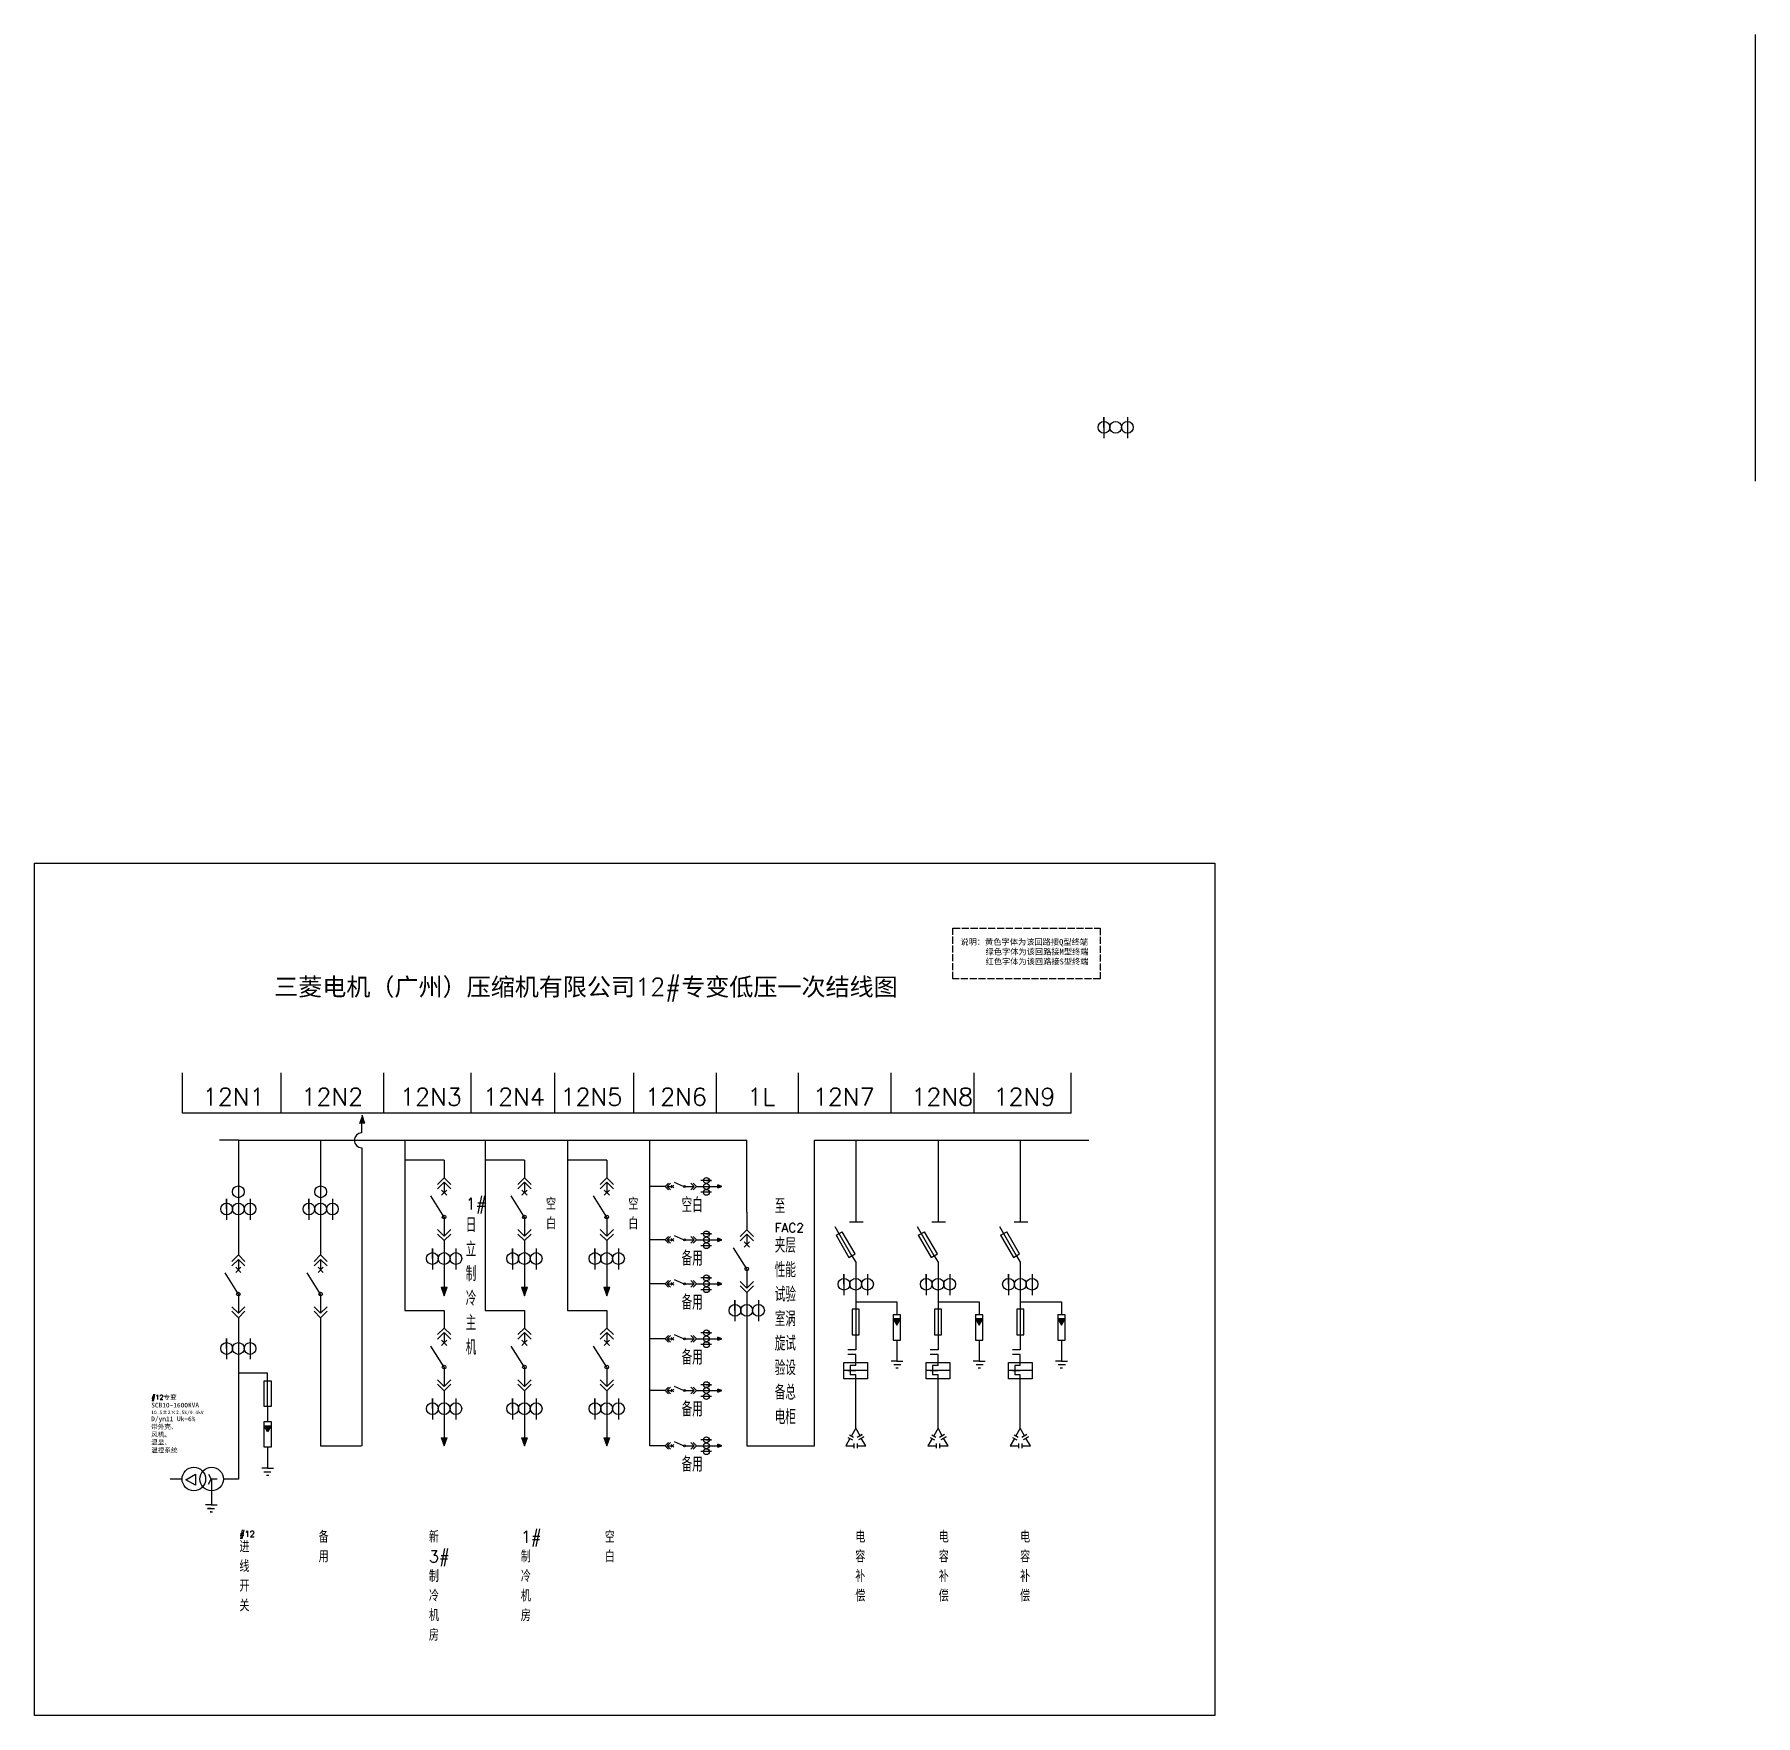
# Model space of a CAD drawing. Header units: millimetres. Extents: x -6 to 2921, y 662 to 3522.
import ezdxf

# ---------------------------------------------------------------- set-up
doc = ezdxf.new("R2010")
doc.units = ezdxf.units.MM
doc.linetypes.add('ACAD_ISO02W100', pattern=[15, 12, -3])
doc.layers.add('图层1', color=7, linetype='ACAD_ISO02W100')
doc.styles.get("Standard").update_dxf_attribs({"font": 'txt', "bigfont": 'gbcbig.shx'})

# ---------------------------------------------------------------- blocks, each defined once
blk = doc.blocks.new('111')
for p, q in [((896.2, 1426.6), (896.2, 1443.7)), ((896.2, 1443.7), (896.2, 1408.2)), ((936.2, 1443.7), (936.2, 1408.2))]:
    blk.add_line(p, q)
for centre in [(896.2, 1426.6), (916.2, 1426.6), (936.2, 1426.6)]:
    blk.add_circle(centre, 10)

msp = doc.modelspace()

# ---------------------------------------------------------------- hatches: boundary and pattern name
for points in [[(550.7, 1683.2), (545.4, 1669), (555.7, 1668.9)], [(1162.8, 1562.1), (1155.7, 1564.7), (1155.7, 1559.5)], [(1162.8, 1471.3), (1155.7, 1473.9), (1155.7, 1468.7)], [(690.4, 1376.3), (695.6, 1390.5), (685.2, 1390.5)], [(827, 1376.3), (832.1, 1390.5), (821.8, 1390.5)], [(967, 1376.3), (972.1, 1390.5), (961.8, 1390.5)], [(1162.8, 1396.5), (1155.7, 1399.1), (1155.7, 1393.9)], [(1454.3, 1336.8), (1454.3, 1336.7), (1460.4, 1326.2), (1466.5, 1336.8)], [(1594.3, 1336.8), (1594.3, 1336.7), (1600.4, 1326.2), (1606.5, 1336.8)], [(1734.2, 1336.8), (1734.2, 1336.7), (1740.4, 1326.2), (1746.4, 1336.8)], [(1162.8, 1303), (1155.7, 1305.6), (1155.7, 1300.4)], [(1162.8, 1214.9), (1155.7, 1217.4), (1155.7, 1212.3)], [(384.1, 1155.1), (390.2, 1144.5), (396.3, 1155), (396.3, 1155)], [(690.4, 1120.9), (695.6, 1135.2), (685.2, 1135.2)], [(827, 1120.9), (832.1, 1135.2), (821.8, 1135.2)], [(967, 1120.9), (972.1, 1135.2), (961.8, 1135.2)], [(1162.8, 1120.9), (1155.7, 1123.5), (1155.7, 1118.4)]]:
    msp.add_hatch(color=256).paths.add_polyline_path(points)

# ---------------------------------------------------------------- linework, layer by layer
for p, q in [((2920.8, 2761.5), (2920.8, 3521.5)), ((1812.5, 2853.2), (1812.5, 2870.3)), ((1812.5, 2870.3), (1812.5, 2834.7)), ((1852.5, 2870.3), (1852.5, 2834.7)), ((245.4, 1686.9), (245.4, 1755.2)), ((413.3, 1686.9), (413.3, 1755.2)), ((588.1, 1686.9), (588.1, 1755.2)), ((736.3, 1686.9), (736.3, 1755.2)), ((878.9, 1686.9), (878.9, 1755.2)), ((1012.9, 1686.9), (1012.9, 1755.2)), ((1153.7, 1686.9), (1153.7, 1755.2)), ((1292.6, 1755.2), (1292.6, 1686.9)), ((1450.6, 1686.9), (1450.6, 1755.2)), ((1591.8, 1686.9), (1591.8, 1755.2)), ((1756.8, 1686.9), (1756.8, 1755.2)), ((1278.7, 1686.9), (245.4, 1686.9)), ((550.4, 1653.2), (550.4, 1669.1)), ((555.7, 1668.9), (550.7, 1683.2)), ((1756.8, 1686.9), (1278.7, 1686.9)), ((340.4, 1640.6), (308.1, 1640.6)), ((340.4, 1640.6), (340.4, 1445.6)), ((340.4, 1640.6), (1205, 1640.6)), ((480.4, 1640.6), (480.4, 1445.6)), ((550.4, 1653.2), (550.4, 1653.2)), ((623.8, 1640.6), (623.8, 1351.3)), ((760.4, 1640.6), (760.4, 1351.3)), ((900.4, 1640.6), (900.4, 1351.3)), ((1040.4, 1120.9), (1040.4, 1640.6)), ((1205, 1518.4), (1205, 1640.6)), ((1320.4, 1120.9), (1320.4, 1640.6)), ((1320.4, 1640.6), (1786.9, 1640.6)), ((1390.4, 1640.6), (1390.4, 1501.8)), ((1530.4, 1640.6), (1530.4, 1501.8)), ((1670.3, 1640.6), (1670.3, 1501.8)), ((550.4, 1627.9), (550.4, 1120.9)), ((690.4, 1606.6), (623.8, 1606.6)), ((690.4, 1606.6), (690.4, 1576.6)), ((827, 1606.6), (760.4, 1606.6)), ((827, 1606.6), (827, 1576.6)), ((967, 1606.6), (900.4, 1606.6)), ((967, 1606.6), (967, 1576.6)), ((690.4, 1576.6), (679.1, 1565.3)), ((690.4, 1569.1), (679.1, 1557.8)), ((685.9, 1547), (694.9, 1556)), ((685.9, 1556), (694.9, 1547)), ((701.7, 1565.3), (690.4, 1576.6)), ((701.7, 1557.8), (690.4, 1569.1)), ((690.4, 1569.1), (690.4, 1551.5)), ((827, 1576.6), (815.7, 1565.3)), ((827, 1569.1), (815.7, 1557.8)), ((822.5, 1547), (831.4, 1556)), ((822.5, 1556), (831.4, 1547)), ((838.2, 1565.3), (827, 1576.6)), ((838.2, 1557.8), (827, 1569.1)), ((827, 1569.1), (827, 1551.5)), ((967, 1576.6), (955.7, 1565.3)), ((967, 1569.1), (955.7, 1557.8)), ((962.5, 1547), (971.4, 1556)), ((962.5, 1556), (971.4, 1547)), ((978.2, 1565.3), (967, 1576.6)), ((978.2, 1557.8), (967, 1569.1)), ((967, 1569.1), (967, 1551.5)), ((1066.1, 1562.1), (1040.4, 1562.1)), ((1071.7, 1567.7), (1066.1, 1562.1)), ((1066.1, 1562.1), (1071.7, 1556.5)), ((1075.4, 1567.7), (1069.8, 1562.1)), ((1069.8, 1562.1), (1075.4, 1556.5)), ((1069.8, 1562.1), (1078.6, 1562.1)), ((1080.8, 1559.9), (1076.4, 1564.3)), ((1076.4, 1559.9), (1080.8, 1564.3)), ((1097.7, 1562.1), (1082.1, 1569)), ((1099.3, 1562.1), (1115.7, 1562.1)), ((1115.7, 1562.1), (1110, 1567.7)), ((1110, 1556.5), (1115.7, 1562.1)), ((1119.4, 1562.1), (1113.8, 1567.7)), ((1113.8, 1556.5), (1119.4, 1562.1)), ((1119.4, 1562.1), (1155.7, 1562.1)), ((1155.7, 1559.5), (1155.7, 1564.7)), ((1162.8, 1562.1), (1155.7, 1564.7)), ((1155.7, 1559.5), (1162.8, 1562.1)), ((320.4, 1523.7), (320.4, 1540.8)), ((320.4, 1540.8), (320.4, 1505.3)), ((360.4, 1540.8), (360.4, 1505.3)), ((460.4, 1523.7), (460.4, 1540.8)), ((460.4, 1540.8), (460.4, 1505.3)), ((500.4, 1540.8), (500.4, 1505.3)), ((690.4, 1510.1), (667.7, 1546.1)), ((827, 1510.1), (804.3, 1546.1)), ((967, 1510.1), (944.3, 1546.1)), ((690.4, 1510.1), (690.4, 1477.4)), ((827, 1510.1), (827, 1477.4)), ((967, 1510.1), (967, 1477.4)), ((1205, 1518.4), (1205, 1488.4)), ((1383.9, 1444.3), (1355.6, 1493.4)), ((1379.7, 1501.8), (1402.9, 1501.8)), ((1523.9, 1444.3), (1495.6, 1493.4)), ((1519.7, 1501.8), (1542.9, 1501.8)), ((1663.9, 1444.3), (1635.6, 1493.4)), ((1659.7, 1501.8), (1682.9, 1501.8)), ((679.1, 1488.6), (690.4, 1477.4)), ((679.1, 1481.1), (690.4, 1469.9)), ((690.4, 1477.4), (701.7, 1488.6)), ((690.4, 1469.9), (701.7, 1481.1)), ((690.4, 1469.9), (690.4, 1390.5)), ((815.7, 1488.6), (827, 1477.4)), ((815.7, 1481.1), (827, 1469.9)), ((827, 1477.4), (838.2, 1488.6)), ((827, 1469.9), (838.2, 1481.1)), ((827, 1469.9), (827, 1390.5)), ((955.7, 1488.6), (967, 1477.4)), ((955.7, 1481.1), (967, 1469.9)), ((967, 1477.4), (978.2, 1488.6)), ((967, 1469.9), (978.2, 1481.1)), ((967, 1469.9), (967, 1390.5)), ((1066.1, 1471.3), (1040.4, 1471.3)), ((1071.7, 1476.9), (1066.1, 1471.3)), ((1066.1, 1471.3), (1071.7, 1465.6)), ((1075.4, 1476.9), (1069.8, 1471.3)), ((1069.8, 1471.3), (1075.4, 1465.6)), ((1069.8, 1471.3), (1078.6, 1471.3)), ((1080.8, 1469), (1076.4, 1473.5)), ((1076.4, 1469), (1080.8, 1473.5)), ((1097.7, 1471.3), (1082.1, 1478.2)), ((1099.3, 1471.3), (1115.7, 1471.3)), ((1115.7, 1471.3), (1110, 1476.9)), ((1110, 1465.6), (1115.7, 1471.3)), ((1119.4, 1471.3), (1113.8, 1476.9)), ((1113.8, 1465.6), (1119.4, 1471.3)), ((1119.4, 1471.3), (1155.7, 1471.3)), ((1155.7, 1468.7), (1155.7, 1473.9)), ((1162.8, 1471.3), (1155.7, 1473.9)), ((1155.7, 1468.7), (1162.8, 1471.3)), ((1205, 1488.4), (1193.8, 1477.1)), ((1205, 1480.9), (1193.8, 1469.6)), ((1200.6, 1458.8), (1209.5, 1467.7)), ((1200.6, 1467.7), (1209.5, 1458.8)), ((1216.3, 1477.1), (1205, 1488.4)), ((1216.3, 1469.6), (1205, 1480.9)), ((1205, 1480.9), (1205, 1463.3)), ((1356.9, 1479), (1367.6, 1484.8)), ((1356.9, 1479), (1378.7, 1441.2)), ((1389.2, 1447.3), (1367.6, 1484.8)), ((1496.8, 1479), (1507.6, 1484.8)), ((1496.8, 1479), (1518.6, 1441.2)), ((1529.2, 1447.3), (1507.6, 1484.8)), ((1636.8, 1479), (1647.5, 1484.8)), ((1636.8, 1479), (1658.6, 1441.2)), ((1669.2, 1447.3), (1647.5, 1484.8)), ((340.4, 1445.6), (329.1, 1434.3)), ((340.4, 1438.1), (329.1, 1426.8)), ((351.7, 1434.3), (340.4, 1445.6)), ((351.7, 1426.8), (340.4, 1438.1)), ((340.4, 1438.1), (340.4, 1420.5)), ((480.4, 1445.6), (469.1, 1434.3)), ((480.4, 1438.1), (469.1, 1426.8)), ((491.7, 1434.3), (480.4, 1445.6)), ((491.7, 1426.8), (480.4, 1438.1)), ((480.4, 1438.1), (480.4, 1420.5)), ((1205, 1421.9), (1182.4, 1457.8)), ((1378.7, 1441.2), (1389.2, 1447.3)), ((1383.9, 1444.3), (1390.4, 1433.1)), ((1518.6, 1441.2), (1529.2, 1447.3)), ((1523.9, 1444.3), (1530.4, 1433.1)), ((1658.6, 1441.2), (1669.2, 1447.3)), ((1663.9, 1444.3), (1670.3, 1433.1)), ((340.4, 1379.1), (317.7, 1415.1)), ((335.9, 1416), (344.9, 1425)), ((335.9, 1425), (344.9, 1416)), ((480.4, 1379.1), (457.7, 1415.1)), ((475.9, 1416), (484.9, 1425)), ((475.9, 1425), (484.9, 1416)), ((1205, 1421.9), (1205, 1389.1)), ((1390.4, 1433.1), (1390.4, 1284.2)), ((1530.4, 1433.1), (1530.4, 1284.2)), ((1670.3, 1433.1), (1670.3, 1284.2)), ((340.4, 1379.1), (340.4, 1346.4)), ((480.4, 1379.1), (480.4, 1346.4)), ((685.2, 1390.5), (695.6, 1390.5)), ((685.2, 1390.5), (690.4, 1376.3)), ((690.4, 1376.3), (695.6, 1390.5)), ((821.8, 1390.5), (832.1, 1390.5)), ((821.8, 1390.5), (827, 1376.3)), ((827, 1376.3), (832.1, 1390.5)), ((961.8, 1390.5), (972.1, 1390.5)), ((961.8, 1390.5), (967, 1376.3)), ((967, 1376.3), (972.1, 1390.5)), ((1066.1, 1396.5), (1040.4, 1396.5)), ((1071.7, 1402.1), (1066.1, 1396.5)), ((1066.1, 1396.5), (1071.7, 1390.9)), ((1075.4, 1402.1), (1069.8, 1396.5)), ((1069.8, 1396.5), (1075.4, 1390.9)), ((1069.8, 1396.5), (1078.6, 1396.5)), ((1080.8, 1394.3), (1076.4, 1398.7)), ((1076.4, 1394.3), (1080.8, 1398.7)), ((1097.7, 1396.5), (1082.1, 1403.4)), ((1099.3, 1396.5), (1115.7, 1396.5)), ((1115.7, 1396.5), (1110, 1402.1)), ((1110, 1390.9), (1115.7, 1396.5)), ((1119.4, 1396.5), (1113.8, 1402.1)), ((1113.8, 1390.9), (1119.4, 1396.5)), ((1119.4, 1396.5), (1155.7, 1396.5)), ((1155.7, 1393.9), (1155.7, 1399.1)), ((1162.8, 1396.5), (1155.7, 1399.1)), ((1155.7, 1393.9), (1162.8, 1396.5)), ((1193.8, 1400.4), (1205, 1389.1)), ((1193.8, 1392.9), (1205, 1381.6)), ((1205, 1389.1), (1216.3, 1400.4)), ((1205, 1381.6), (1216.3, 1392.9)), ((1205, 1381.6), (1205, 1120.9)), ((329.1, 1357.6), (340.4, 1346.4)), ((329.1, 1350.1), (340.4, 1338.9)), ((340.4, 1346.4), (351.7, 1357.6)), ((340.4, 1338.9), (351.7, 1350.1)), ((469.1, 1357.6), (480.4, 1346.4)), ((469.1, 1350.1), (480.4, 1338.9)), ((480.4, 1346.4), (491.7, 1357.6)), ((480.4, 1338.9), (491.7, 1350.1)), ((623.8, 1351.3), (690.4, 1351.3)), ((690.4, 1351.3), (690.4, 1321.3)), ((760.4, 1351.3), (827, 1351.3)), ((827, 1351.3), (827, 1321.3)), ((900.4, 1351.3), (967, 1351.3)), ((967, 1351.3), (967, 1321.3)), ((1384.3, 1353.4), (1384.3, 1309.9)), ((1396.5, 1353.2), (1384.3, 1353.2)), ((1390.4, 1366), (1460.4, 1366)), ((1396.5, 1309.9), (1396.5, 1353.2)), ((1460.4, 1366), (1460.4, 1343.8)), ((1524.3, 1353.4), (1524.3, 1309.9)), ((1536.5, 1353.2), (1524.3, 1353.2)), ((1530.4, 1366), (1600.4, 1366)), ((1536.5, 1309.9), (1536.5, 1353.2)), ((1600.4, 1366), (1600.4, 1343.8)), ((1664.2, 1353.4), (1664.2, 1309.9)), ((1676.5, 1353.2), (1664.2, 1353.2)), ((1670.3, 1366), (1740.3, 1366)), ((1676.5, 1309.9), (1676.5, 1353.2)), ((1740.3, 1366), (1740.3, 1343.8)), ((340.4, 1338.9), (340.4, 1064.4)), ((480.4, 1338.9), (480.4, 1120.9)), ((690.4, 1321.3), (679.1, 1310)), ((701.7, 1310), (690.4, 1321.3)), ((827, 1321.3), (815.7, 1310)), ((838.2, 1310), (827, 1321.3)), ((967, 1321.3), (955.7, 1310)), ((978.2, 1310), (967, 1321.3)), ((1454.3, 1344.1), (1454.3, 1300.6)), ((1466.5, 1343.8), (1454.3, 1343.8)), ((1466.5, 1300.6), (1466.5, 1343.8)), ((1594.3, 1344.1), (1594.3, 1300.6)), ((1606.5, 1343.8), (1594.3, 1343.8)), ((1606.5, 1300.6), (1606.5, 1343.8)), ((1734.2, 1344.1), (1734.2, 1300.6)), ((1746.5, 1343.8), (1734.2, 1343.8)), ((1746.5, 1300.6), (1746.5, 1343.8)), ((690.4, 1254.8), (667.7, 1290.7)), ((690.4, 1313.8), (679.1, 1302.5)), ((685.9, 1291.7), (694.9, 1300.6)), ((685.9, 1300.6), (694.9, 1291.7)), ((701.7, 1302.5), (690.4, 1313.8)), ((690.4, 1313.8), (690.4, 1296.2)), ((827, 1254.8), (804.3, 1290.7)), ((827, 1313.8), (815.7, 1302.5)), ((822.5, 1291.7), (831.4, 1300.6)), ((822.5, 1300.6), (831.4, 1291.7)), ((838.2, 1302.5), (827, 1313.8)), ((827, 1313.8), (827, 1296.2)), ((967, 1254.8), (944.3, 1290.7)), ((967, 1313.8), (955.7, 1302.5)), ((962.5, 1291.7), (971.4, 1300.6)), ((962.5, 1300.6), (971.4, 1291.7)), ((978.2, 1302.5), (967, 1313.8)), ((967, 1313.8), (967, 1296.2)), ((1066.1, 1303), (1040.4, 1303)), ((1071.7, 1308.6), (1066.1, 1303)), ((1066.1, 1303), (1071.7, 1297.4)), ((1075.4, 1308.6), (1069.8, 1303)), ((1069.8, 1303), (1075.4, 1297.4)), ((1069.8, 1303), (1078.6, 1303)), ((1080.8, 1300.8), (1076.4, 1305.2)), ((1076.4, 1300.8), (1080.8, 1305.2)), ((1097.7, 1303), (1082.1, 1309.9)), ((1099.3, 1303), (1115.7, 1303)), ((1115.7, 1303), (1110, 1308.6)), ((1110, 1297.4), (1115.7, 1303)), ((1119.4, 1303), (1113.8, 1308.6)), ((1113.8, 1297.4), (1119.4, 1303)), ((1119.4, 1303), (1155.7, 1303)), ((1155.7, 1300.4), (1155.7, 1305.6)), ((1162.8, 1303), (1155.7, 1305.6)), ((1155.7, 1300.4), (1162.8, 1303)), ((1384.3, 1309.9), (1396.5, 1309.9)), ((1454.3, 1300.6), (1466.5, 1300.6)), ((1460.4, 1300.6), (1460.4, 1264.9)), ((1524.3, 1309.9), (1536.5, 1309.9)), ((1594.3, 1300.6), (1606.5, 1300.6)), ((1600.4, 1300.6), (1600.4, 1264.9)), ((1664.2, 1309.9), (1676.5, 1309.9)), ((1734.2, 1300.6), (1746.5, 1300.6)), ((1740.3, 1300.6), (1740.3, 1264.9)), ((1390.4, 1284.2), (1377.2, 1284.2)), ((1390.4, 1276.3), (1377.2, 1276.3)), ((1390.4, 1284.2), (1390.4, 1284.2)), ((1390.4, 1257.4), (1390.4, 1276.3)), ((1460.4, 1264.9), (1450.4, 1264.9)), ((1460.4, 1264.9), (1470.4, 1264.9)), ((1530.4, 1284.2), (1517.2, 1284.2)), ((1530.4, 1276.3), (1517.2, 1276.3)), ((1530.4, 1284.2), (1530.4, 1284.2)), ((1530.4, 1257.4), (1530.4, 1276.3)), ((1600.4, 1264.9), (1590.4, 1264.9)), ((1600.4, 1264.9), (1610.4, 1264.9)), ((1670.3, 1284.2), (1657.1, 1284.2)), ((1670.3, 1276.3), (1657.1, 1276.3)), ((1670.3, 1284.2), (1670.3, 1284.2)), ((1670.3, 1257.4), (1670.3, 1276.3)), ((1740.3, 1264.9), (1730.3, 1264.9)), ((1740.3, 1264.9), (1750.3, 1264.9)), ((390.2, 1244.6), (340.4, 1244.6)), ((384.1, 1187.9), (384.1, 1231.2)), ((384.1, 1231.2), (396.3, 1231.2)), ((390.2, 1187.9), (390.2, 1244.6)), ((396.3, 1231.5), (396.3, 1187.9)), ((679.1, 1233.3), (690.4, 1222)), ((690.4, 1254.8), (690.4, 1222)), ((690.4, 1222), (701.7, 1233.3)), ((815.7, 1233.3), (827, 1222)), ((827, 1254.8), (827, 1222)), ((827, 1222), (838.2, 1233.3)), ((955.7, 1233.3), (967, 1222)), ((967, 1254.8), (967, 1222)), ((967, 1222), (978.2, 1233.3)), ((1410.5, 1248.8), (1370.3, 1248.8)), ((1390.4, 1257.4), (1380.9, 1257.4)), ((1380.9, 1257.4), (1380.9, 1241.8)), ((1390.4, 1241.8), (1380.9, 1241.8)), ((1390.4, 1234.8), (1390.4, 1241.8)), ((1390.4, 1150.7), (1390.4, 1234.8)), ((1467, 1258.7), (1455, 1258.7)), ((1462.4, 1253.1), (1458.4, 1253.1)), ((1550.5, 1248.8), (1510.3, 1248.8)), ((1530.4, 1257.4), (1520.8, 1257.4)), ((1520.8, 1257.4), (1520.8, 1241.8)), ((1530.4, 1241.8), (1520.8, 1241.8)), ((1530.4, 1234.8), (1530.4, 1241.8)), ((1530.4, 1150.7), (1530.4, 1234.8)), ((1607, 1258.7), (1595, 1258.7)), ((1602.4, 1253.1), (1598.4, 1253.1)), ((1690.5, 1248.8), (1650.2, 1248.8)), ((1670.3, 1257.4), (1660.8, 1257.4)), ((1660.8, 1257.4), (1660.8, 1241.8)), ((1670.3, 1241.8), (1660.8, 1241.8)), ((1670.3, 1234.8), (1670.3, 1241.8)), ((1670.3, 1150.7), (1670.3, 1234.8)), ((1746.9, 1258.7), (1734.9, 1258.7)), ((1742.3, 1253.1), (1738.3, 1253.1)), ((679.1, 1225.8), (690.4, 1214.5)), ((690.4, 1214.5), (701.7, 1225.8)), ((690.4, 1214.5), (690.4, 1135.2)), ((815.7, 1225.8), (827, 1214.5)), ((827, 1214.5), (838.2, 1225.8)), ((827, 1214.5), (827, 1135.2)), ((955.7, 1225.8), (967, 1214.5)), ((967, 1214.5), (978.2, 1225.8)), ((967, 1214.5), (967, 1135.2)), ((1066.1, 1214.9), (1040.4, 1214.9)), ((1071.7, 1220.5), (1066.1, 1214.9)), ((1066.1, 1214.9), (1071.7, 1209.2)), ((1075.4, 1220.5), (1069.8, 1214.9)), ((1069.8, 1214.9), (1075.4, 1209.2)), ((1069.8, 1214.9), (1078.6, 1214.9)), ((1080.8, 1212.6), (1076.4, 1217.1)), ((1076.4, 1212.6), (1080.8, 1217.1)), ((1097.7, 1214.9), (1082.1, 1221.8)), ((1099.3, 1214.9), (1115.7, 1214.9)), ((1115.7, 1214.9), (1110, 1220.5)), ((1110, 1209.2), (1115.7, 1214.9)), ((1119.4, 1214.9), (1113.8, 1220.5)), ((1113.8, 1209.2), (1119.4, 1214.9)), ((1119.4, 1214.9), (1155.7, 1214.9)), ((1155.7, 1212.3), (1155.7, 1217.4)), ((1162.8, 1214.9), (1155.7, 1217.4)), ((1155.7, 1212.3), (1162.8, 1214.9)), ((396.3, 1187.9), (384.1, 1187.9)), ((390.2, 1187.9), (390.2, 1162.1)), ((384.1, 1118.8), (384.1, 1162.1)), ((384.1, 1162.1), (396.3, 1162.1)), ((396.3, 1162.4), (396.3, 1118.8)), ((396.3, 1118.8), (384.1, 1118.8)), ((390.2, 1118.8), (390.2, 1083.1)), ((480.4, 1120.9), (550.1, 1120.9)), ((685.2, 1135.2), (690.4, 1120.9)), ((690.4, 1120.9), (695.6, 1135.2)), ((821.8, 1135.2), (827, 1120.9)), ((827, 1120.9), (832.1, 1135.2)), ((961.8, 1135.2), (967, 1120.9)), ((967, 1120.9), (972.1, 1135.2)), ((1066.1, 1120.9), (1040.4, 1120.9)), ((1071.7, 1126.6), (1066.1, 1120.9)), ((1066.1, 1120.9), (1071.7, 1115.3)), ((1075.4, 1126.6), (1069.8, 1120.9)), ((1069.8, 1120.9), (1075.4, 1115.3)), ((1069.8, 1120.9), (1078.6, 1120.9)), ((1080.8, 1118.7), (1076.4, 1123.2)), ((1076.4, 1118.7), (1080.8, 1123.2)), ((1097.7, 1120.9), (1082.1, 1127.8)), ((1099.3, 1120.9), (1115.7, 1120.9)), ((1115.7, 1120.9), (1110, 1126.6)), ((1110, 1115.3), (1115.7, 1120.9)), ((1119.4, 1120.9), (1113.8, 1126.6)), ((1113.8, 1115.3), (1119.4, 1120.9)), ((1119.4, 1120.9), (1155.7, 1120.9)), ((1155.7, 1118.4), (1155.7, 1123.5)), ((1162.8, 1120.9), (1155.7, 1123.5)), ((1155.7, 1118.4), (1162.8, 1120.9)), ((1205, 1120.9), (1320.4, 1120.9)), ((1377.1, 1135.3), (1384.7, 1131)), ((1380, 1139.6), (1386.8, 1135.6)), ((1387.2, 1125.1), (1387.2, 1117.1)), ((1401.6, 1140.4), (1392.9, 1135.3)), ((1393.1, 1125), (1393.1, 1117)), ((1404.1, 1136.5), (1394.9, 1131.2)), ((1397.7, 1138.1), (1401.6, 1140.4)), ((1399.9, 1134.1), (1404.1, 1136.5)), ((1517.1, 1135.3), (1524.6, 1131)), ((1520, 1139.6), (1526.8, 1135.6)), ((1527.2, 1125.1), (1527.2, 1117.1)), ((1541.6, 1140.4), (1532.9, 1135.3)), ((1533.1, 1125), (1533.1, 1117)), ((1544.1, 1136.5), (1534.9, 1131.2)), ((1537.6, 1138.1), (1541.6, 1140.4)), ((1539.9, 1134.1), (1544.1, 1136.5)), ((1657.1, 1135.3), (1664.6, 1131)), ((1660, 1139.6), (1666.8, 1135.6)), ((1667.2, 1125.1), (1667.2, 1117.1)), ((1681.6, 1140.4), (1672.9, 1135.3)), ((1673.1, 1125), (1673.1, 1117)), ((1684.1, 1136.5), (1674.9, 1131.2)), ((1677.6, 1138.1), (1681.6, 1140.4)), ((1679.9, 1134.1), (1684.1, 1136.5)), ((390.2, 1083.1), (380.2, 1083.1)), ((390.2, 1083.1), (400.2, 1083.1)), ((244.7, 1064.4), (224.3, 1064.4)), ((289.4, 1072.9), (294.3, 1064.4)), ((289.4, 1055.9), (294.3, 1064.4)), ((304.1, 1064.4), (294.3, 1064.4)), ((294.9, 1064.4), (294.9, 1020.4)), ((340.4, 1064.4), (314.9, 1064.4)), ((383.6, 1076.9), (395.6, 1076.9)), ((388.2, 1071.3), (392.2, 1071.3)), ((294.3, 1020.4), (284.3, 1020.4)), ((293.7, 1014.2), (287.7, 1014.2)), ((287.7, 1014.2), (299.7, 1014.2)), ((294.3, 1008.6), (292.3, 1008.6)), ((292.3, 1008.6), (296.3, 1008.6)), ((294.3, 1020.4), (304.3, 1020.4))]:
    msp.add_line(p, q)
at = {"color": 3}
msp.add_lwpolyline([(-6.4, 2111.8), (2001.3, 2111.8), (2001.3, 662.1), (-6.4, 662.1)], close=True, dxfattribs=at)
at = {"color": 6, "linetype": 'ACAD_ISO02W100'}
msp.add_lwpolyline([(1555.8, 2001.5), (1806.3, 2001.5), (1806.3, 1915), (1555.8, 1915)], close=True, dxfattribs=at)
for points in [[(1460.4, 1326.2), (1466.5, 1336.8), (1454.3, 1336.8)], [(1600.4, 1326.2), (1606.5, 1336.8), (1594.2, 1336.8)], [(1740.4, 1326.2), (1746.4, 1336.8), (1734.2, 1336.8)], [(1370.3, 1262.7), (1410.5, 1262.7), (1410.5, 1234.8), (1370.3, 1234.8)], [(1510.3, 1262.7), (1550.5, 1262.7), (1550.5, 1234.8), (1510.3, 1234.8)], [(1650.2, 1262.7), (1690.5, 1262.7), (1690.5, 1234.8), (1650.2, 1234.8)], [(1390.4, 1248.8), (1377.2, 1248.8), (1377.2, 1248.8), (1390.4, 1248.8)], [(1530.4, 1248.8), (1517.2, 1248.8), (1517.2, 1248.8), (1530.4, 1248.8)], [(1670.3, 1248.8), (1657.2, 1248.8), (1657.2, 1248.8), (1670.3, 1248.8)], [(390.2, 1144.5), (384.1, 1155.1), (396.3, 1155)], [(251.3, 1063.3), (267.4, 1072.6), (267.4, 1054)]]:
    msp.add_lwpolyline(points, close=True)
for points in [[(1397.7, 1138.1), (1390.4, 1150.7), (1383, 1137.8)], [(1537.6, 1138.1), (1530.4, 1150.7), (1523, 1137.8)], [(1677.6, 1138.1), (1670.3, 1150.7), (1662.9, 1137.8)], [(1380.5, 1133.4), (1373.3, 1121), (1387.2, 1121)], [(1393.1, 1121), (1407.5, 1121), (1399.9, 1134.1)], [(1520.4, 1133.4), (1513.3, 1121), (1527.2, 1121)], [(1533.1, 1121), (1547.5, 1121), (1539.9, 1134.1)], [(1660.4, 1133.4), (1653.2, 1121), (1667.2, 1121)], [(1673.1, 1121), (1687.5, 1121), (1679.9, 1134.1)]]:
    msp.add_lwpolyline(points)
for centre, radius in [((1812.5, 2853.2), 10), ((1832.5, 2853.2), 10), ((1852.5, 2853.2), 10), ((340.4, 1553), 10), ((480.4, 1553), 10), ((1099.3, 1562.1), 1.56), ((320.4, 1523.7), 10), ((340.4, 1523.7), 10), ((360.4, 1523.7), 10), ((460.4, 1523.7), 10), ((480.4, 1523.7), 10), ((500.4, 1523.7), 10), ((690.4, 1510.1), 3.13), ((827, 1510.1), 3.13), ((967, 1510.1), 3.13), ((1099.3, 1471.3), 1.56), ((1205, 1421.9), 3.13), ((340.4, 1379.1), 3.13), ((480.4, 1379.1), 3.13), ((1099.3, 1396.5), 1.56), ((1099.3, 1303), 1.56), ((690.4, 1254.8), 3.13), ((827, 1254.8), 3.13), ((967, 1254.8), 3.13), ((1099.3, 1214.9), 1.56), ((1099.3, 1120.9), 1.56), ((264.7, 1064.4), 20), ((294.9, 1064.4), 20)]:
    msp.add_circle(centre, radius)
msp.add_arc((550.4, 1640.6), 12.6, 90, 270)

# ---------------------------------------------------------------- block references
at = {"xscale": 0.5, "yscale": 0.5, "zscale": 0.5, "rotation": 270}
for p in [(423.1, 2020.2), (423.1, 1929.4), (423.1, 1854.6), (423.1, 1761.1), (423.1, 1673), (423.1, 1579.1)]:
    msp.add_blockref('111', p, dxfattribs=at)
for p in [(-225.8, 12.9), (-89.3, 12.9), (50.7, 12.9), (474.2, -30.8), (614.1, -30.8), (754.1, -30.8), (288.8, -75.3), (-575.8, -140.1), (-225.8, -242.4), (-89.3, -242.4), (50.7, -242.4)]:
    msp.add_blockref('111', p)

# ---------------------------------------------------------------- texts
at = {"color": 6, "insert": (1568.3, 1983), "char_height": 10, "attachment_point": 1}
msp.add_mtext_dynamic_manual_height_columns('{\\fSimSun|b0|i0|c134|p2;说明：黄色字体为该回路接Q型终端\\P      绿色字体为该回路接M型终端\\P      红色字体为该回路接S型终端}', width=251.237, gutter_width=12.5, heights=[0], dxfattribs=at)
at = {"char_height": 30, "width": 165.894, "attachment_point": 1}
for s, insert in [('12N1', (279.7, 1729.5)), ('12N2', (447.3, 1729.5)), ('12N3', (615.1, 1729.5)), ('12N4', (756.3, 1729.5)), ('12N5', (888.1, 1729.5)), ('12N6', (1032, 1729.5)), ('1L', (1205.9, 1729.5)), ('12N7', (1317.2, 1729.5)), ('12N8', (1484.7, 1729.5)), ('12N9', (1624.5, 1729.5))]:
    msp.add_mtext(s, dxfattribs=dict(at, insert=insert))
at = {"attachment_point": 1}
for s, width, insert, char_height in [('{\\H0.8x;1#}日\\P立\\P制冷\\P主机', 33.276, (727.1, 1542.6), 25), ('{\\H0.8x;空\\P白}', 33.276, (863.7, 1542.6), 25), ('{\\H0.8x;空\\P白}', 33.276, (1003.7, 1542.6), 25), ('空白', 54.367, (1094.3, 1543.1), 25), ('至{\\H0.6x;FAC2}夹层性能试验室涡旋试验设备总电柜', 47.662, (1252.7, 1541.1), 25), ('备用', 54.367, (1094.3, 1452.3), 25), ('备用', 54.367, (1094.3, 1377.5), 25), ('备用', 54.367, (1094.3, 1284), 25), ('#12{\\fSimSun|b0|i0|c134|p2;专变 SCB10-1600KVA \\P\\H0.75x;10.5±2×2.5%/0.4kV \\H1.3333x;D/yn11 Uk=6%\\P带外壳、\\P风机、\\P温显、\\P温控系统}', 93.412, (192.2, 1207.5), 8), ('备用', 54.367, (1094.3, 1195.9), 25), ('备用', 54.367, (1094.3, 1102), 25), ('{\\H0.8x;备\\P用}', 33.276, (477, 976.1), 25), ('{\\H0.8x;新3#制\\P冷\\P机\\P房}', 33.276, (664.5, 976.1), 25), ('{\\H0.8x;空\\P白}', 33.276, (963.8, 976.1), 25), ('{\\H0.8x;电\\P容\\P补\\P偿}', 33.276, (1389.7, 976.1), 25), ('{\\H0.8x;电\\P容\\P补\\P偿}', 33.276, (1531.6, 976.1), 25), ('{\\H0.8x;电\\P容\\P补\\P偿}', 33.276, (1670, 976.1), 25)]:
    msp.add_mtext_dynamic_manual_height_columns(s, width=width, gutter_width=12.5, heights=[0], dxfattribs=dict(at, insert=insert, char_height=char_height))
at = {"color": 2, "insert": (342.2, 976.1), "char_height": 25, "attachment_point": 1}
msp.add_mtext_dynamic_manual_height_columns('{\\H0.4x;#12\\H2x;\\P进\\P线^J开\\P关}', width=33.276, gutter_width=12.5, heights=[0], dxfattribs=at)
at = {"color": 3, "insert": (820.8, 976.1), "char_height": 25, "attachment_point": 1}
msp.add_mtext_dynamic_manual_height_columns('{\\H0.8x;1#制\\P冷\\P机\\P房}', width=33.276, gutter_width=12.5, heights=[0], dxfattribs=at)
at = {"layer": '图层1', "insert": (401.3, 1916.6), "char_height": 30, "attachment_point": 1}
msp.add_mtext_dynamic_manual_height_columns('{\\fSimSun|b0|i0|c134|p2;三菱电机（广州）压缩机有限公司}12#{\\fSimSun|b0|i0|c134|p2;专变低压一次结线图}', width=2902.628, gutter_width=12.5, heights=[0], dxfattribs=at)

doc.saveas('drawing.dxf')
